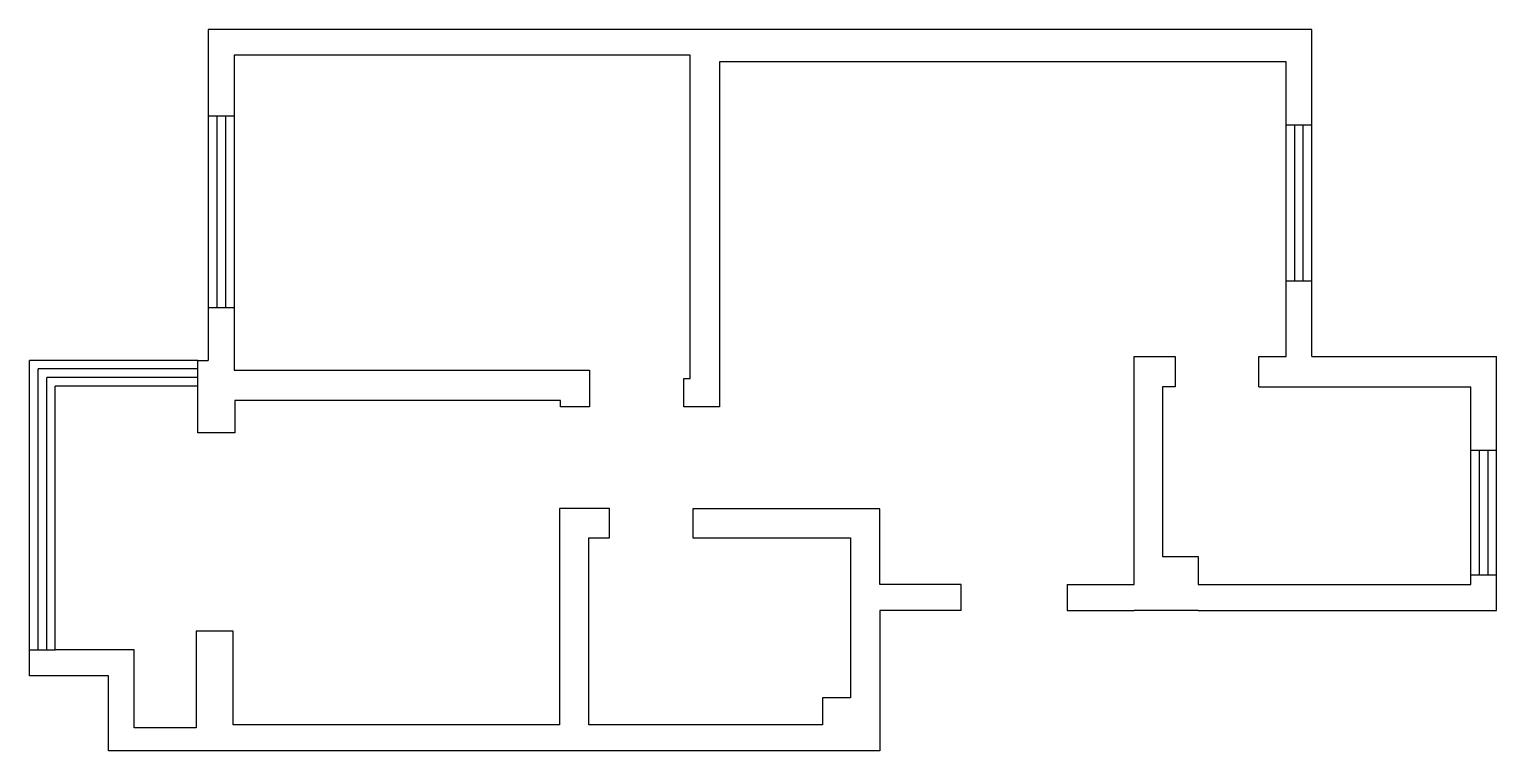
# Model space of a CAD drawing. Header units: millimetres. Extents: x -5847 to 7715, y -806 to 5867.
import ezdxf

# ---------------------------------------------------------------- set-up
doc = ezdxf.new("R2010")
doc.units = ezdxf.units.MM

msp = doc.modelspace()

# ---------------------------------------------------------------- linework, layer by layer
for p, q in [((6008, 5867), (-4194, 5867)), ((-4194, 5867), (-4194, 5067)), ((6008, 4985), (6008, 5867)), ((261, 5627), (-3954, 5627)), ((-3954, 5627), (-3954, 5067)), ((261, 2636), (261, 5627)), ((5768, 5565), (531, 5565)), ((531, 5565), (531, 2376)), ((5768, 4985), (5768, 5565)), ((5768, 2840), (5768, 3540)), ((6008, 2840), (6008, 3540)), ((-4194, 3295), (-4194, 2805)), ((-3954, 3295), (-3954, 2715)), ((-4289, 2805), (-4194, 2805)), ((-3954, 2715), (-669, 2715)), ((-669, 2715), (-669, 2375)), ((4365, 730), (4365, 2840)), ((4365, 2840), (4745, 2840)), ((4745, 2840), (4745, 2560)), ((5518, 2560), (5518, 2840)), ((5518, 2840), (5768, 2840)), ((6008, 2840), (7715, 2840)), ((7715, 1970), (7715, 2840)), ((201, 2376), (201, 2636)), ((201, 2636), (261, 2636)), ((-4289, 2135), (-4289, 2565)), ((4745, 2560), (4625, 2560)), ((4625, 2560), (4625, 990)), ((5518, 2560), (7475, 2560)), ((7475, 1970), (7475, 2560)), ((-939, 2435), (-3949, 2435)), ((-3949, 2435), (-3949, 2135)), ((-939, 2375), (-939, 2435)), ((-669, 2375), (-939, 2375)), ((531, 2376), (201, 2376)), ((-3949, 2135), (-4289, 2135)), ((-486, 1433), (-946, 1433)), ((-946, 1433), (-946, -566)), ((-486, 1163), (-486, 1433)), ((2015, 1432), (285, 1432)), ((285, 1432), (285, 1162)), ((2015, 730), (2015, 1432)), ((-676, -566), (-676, 1163)), ((-676, 1163), (-486, 1163)), ((285, 1162), (1743, 1162)), ((1743, 1162), (1743, -316)), ((4625, 990), (4955, 990)), ((4955, 990), (4955, 730)), ((7475, 730), (7475, 820)), ((7715, 490), (7715, 820)), ((2765, 730), (2015, 730)), ((2765, 490), (2765, 730)), ((3745, 730), (4365, 730)), ((3745, 730), (3745, 490)), ((4955, 730), (7475, 730)), ((2765, 490), (2015, 490)), ((2015, 490), (2015, -806)), ((3745, 490), (4365, 490)), ((4955, 490), (4365, 490)), ((4955, 490), (7715, 490)), ((-3964, 300), (-4304, 300)), ((-4304, 300), (-4304, -593)), ((-3964, -566), (-3964, 300)), ((-4877, 127), (-5607, 127)), ((-4877, -593), (-4877, 127)), ((-5117, -113), (-5847, -113)), ((-5117, -806), (-5117, -113)), ((1743, -316), (1483, -316)), ((1483, -316), (1483, -566)), ((-4304, -593), (-4877, -593)), ((-946, -566), (-3964, -566)), ((1483, -566), (-676, -566)), ((-676, -806), (-5117, -806)), ((2015, -806), (-676, -806))]:
    msp.add_line(p, q)
at = {"color": 4}
for p, q in [((-4194, 5067), (-4194, 3295)), ((-4194, 5067), (-3954, 5067)), ((-4114, 5067), (-4114, 3295)), ((-4034, 5067), (-4034, 3295)), ((-3954, 5067), (-3954, 3295)), ((5768, 3540), (5768, 4985)), ((5768, 4985), (6008, 4985)), ((5848, 3540), (5848, 4985)), ((5928, 3540), (5928, 4985)), ((6008, 3540), (6008, 4985)), ((5768, 3540), (6008, 3540)), ((-4194, 3295), (-3954, 3295)), ((-4289, 2805), (-5847, 2805)), ((-5847, -113), (-5847, 2805)), ((-4289, 2725), (-5767, 2725)), ((-5767, 127), (-5767, 2725)), ((-4289, 2565), (-4289, 2805)), ((-5687, 127), (-5687, 2645)), ((-4289, 2645), (-5687, 2645)), ((-5607, 127), (-5607, 2565)), ((-4289, 2565), (-5607, 2565)), ((7715, 1970), (7475, 1970)), ((7475, 820), (7475, 1970)), ((7555, 820), (7555, 1970)), ((7635, 820), (7635, 1970)), ((7715, 820), (7715, 1970)), ((7475, 820), (7715, 820)), ((-5847, 127), (-5607, 127))]:
    msp.add_line(p, q, dxfattribs=at)

doc.saveas('drawing.dxf')
